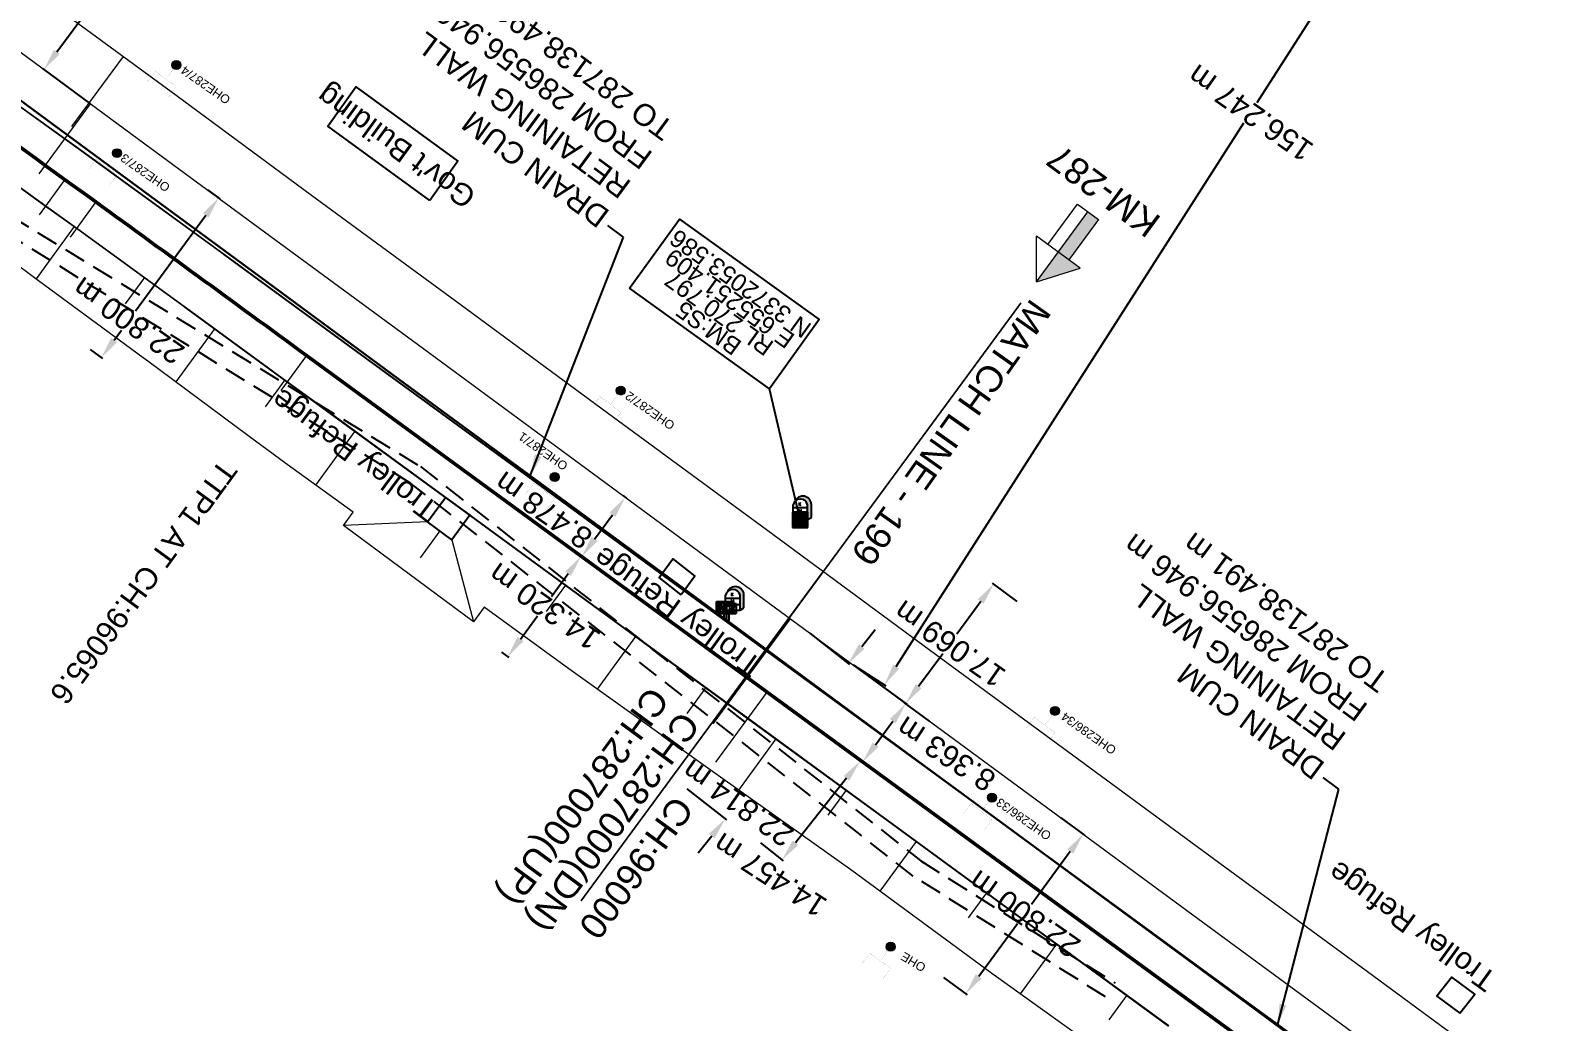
# Model space of a CAD drawing. Header units: metres. Extents: x 644418 to 1306172, y 3366650 to 6747308.
# Drawn here: x 655162.8 to 655336.9, y 3371995.8 to 3372109.9 of the extents above; entities that cross this region are included whole.
import ezdxf
from ezdxf.enums import TextEntityAlignment as Align

# ---------------------------------------------------------------- set-up
doc = ezdxf.new("R2010")
doc.units = ezdxf.units.M
doc.header["$MEASUREMENT"] = 0
for name, pattern in [('CENTER', [2, 1.25, -0.25, 0.25, -0.25]), ('DASHED', [0.75, 0.5, -0.25]), ('PHANTOM2', [1.25, 0.625, -0.125, 0.125, -0.125, 0.125, -0.125])]:
    doc.linetypes.add(name, pattern=pattern)
doc.layers.get('Defpoints').update_dxf_attribs({"lineweight": 0})
for name, color, linetype in [('Bench_Mark', 7, 'Continuous'), ('C-ROAD-CNTR-N', 92, 'Continuous'), ('CART_TRACK', 34, 'Continuous'), ('DFCC Boundary', 6, 'CENTER'), ('Dimension', 10, 'Continuous'), ('GOVT_BUILDING', 251, 'Continuous'), ('KILOMETER_STONE', 251, 'Continuous'), ('MATCH LINE', 7, 'Continuous'), ('NAME_BOARD', 251, 'Continuous'), ('PROPOSED DFCC FORMATION LINE', 187, 'Continuous'), ('PROPOSED FORMATION LINE - Connecting line', 187, 'Continuous'), ('Side Details', 251, 'Continuous'), ('STYLEREMARK', 251, 'Continuous'), ('Trolley Refuse', 10, 'Continuous'), ('TROLLEY_STAND', 7, 'Continuous')]:
    doc.layers.add(name, color=color, linetype=linetype)
for name, color, linetype, lineweight in [('BOUNDARY DIMENTION', 10, 'Continuous', 0), ('Existing Chainage', 7, 'Continuous', 0), ('Existing IR Track', 143, 'Continuous', 0), ('Existing Railway Boundary', 7, 'CENTER', 0), ('KM STONE', 7, 'Continuous', 0), ('OHE MAST', 8, 'Continuous', 0), ('OHE MAST TEXT', 8, 'Continuous', 0), ('Prop TPTC Connecting line', 10, 'Continuous', 0), ('PROP-DFC Connecting line', 1, 'Continuous', 0), ('Proposed Chainages Connecting line', 10, 'Continuous', 0), ('PROPOSED DFCC TOE LINE - Connecting line', 239, 'Continuous', 0), ('PROPOSED DFCC TOE SLOPES - Connecting line', 239, 'Continuous', 0), ('PROPOSED DRAIN CUM RETAINING WALL', 144, 'Continuous', 30)]:
    doc.layers.add(name, color=color, linetype=linetype, lineweight=lineweight)
doc.styles.add('NB', font='swissbo.ttf', dxfattribs={"height": 1.5})
doc.styles.add('notes', font='romans.shx', dxfattribs={"height": 2})
doc.styles.get("Standard").update_dxf_attribs({"font": 'arial.ttf'})
doc.styles.add('Style-Arial', font='arial.ttf')
doc.dimstyles.new('DIM', dxfattribs={"dimtxt": 2.5, "dimasz": 2.5, "dimexe": 0.18, "dimexo": 0.0625, "dimgap": 0.09, "dimtad": 0, "dimtih": 1, "dimtoh": 1, "dimdec": 3, "dimzin": 0, "dimdsep": 46, "dimtxsty": 'Standard', "dimcen": 0.09, "dimadec": 0, "dimazin": 0, "dimtfac": 1, "dimtdec": 3, "dimtofl": 0, "dimtmove": 0, "dimatfit": 3, "dimfxl": 1, "dimtolj": 1, "dimtzin": 0, "dimarcsym": 0})
doc.dimstyles.new('ISO-25', dxfattribs={"dimtxt": 2.5, "dimasz": 2.5, "dimexe": 1.25, "dimexo": 0.625, "dimtad": 1, "dimtxsty": 'Standard', "dimcen": 2.5, "dimadec": 0, "dimazin": 0, "dimtfac": 1, "dimtmove": 0, "dimatfit": 3, "dimfxl": 1, "dimarcsym": 0})

# ---------------------------------------------------------------- blocks, each defined once
blk = doc.blocks.new('KMS')
blk.add_hatch(color=256).paths.add_polyline_path([(0.84, 1.71), (0.84, 0), (1.28, 0.25), (1.28, 1.71, 0.82134), (-0.65, 2.08, -0.601821)])
for points in [[(-0.84, 0), (-0.84, 1.71)], [(-0.84, 1.38), (0.84, 1.38)], [(-0.84, 0.64), (0.84, 0.64)], [(-0.84, 0), (0.84, 0)], [(0.84, 0), (0.84, 1.71)], [(0.84, 0), (1.28, 0.25)], [(1.28, 0.25), (1.28, 1.71)]]:
    blk.add_lwpolyline(points)
for centre, radius, start, end in [((0, 1.5), 0.867, 14.1462, 165.8538), ((0.28, 1.7), 1, 0.4859, 158.6661)]:
    blk.add_arc(centre, radius, start, end)
at = {"style": 'notes'}
for s, p in [('K', (-0.25, 1.58)), ('S', (-0.25, 0.09)), ('M', (-0.25, 0.81))]:
    blk.add_text(s, height=0.391, dxfattribs=at).set_placement(p)
blk = doc.blocks.new('NB')
for p, q in [((-0.98, 0.82), (-0.98, 1.98)), ((-0.98, 1.98), (0.98, 1.98)), ((0.98, 1.98), (0.98, 0.82)), ((-0.98, 0.82), (0.98, 0.82)), ((-0.13, 0.82), (-0.13, 0)), ((-0.13, 0), (0.13, 0)), ((0.13, 0.82), (0.13, 0))]:
    blk.add_line(p, q)
at = {"style": 'NB', "width": 1.025371}
blk.add_text('NB', height=0.988, dxfattribs=at).set_placement((0, 1.4), align=Align.MIDDLE)
blk = doc.blocks.new('BM')
blk.add_hatch(color=256).paths.add_polyline_path([(-0.88, 0.88), (-0.88, -0.88), (0.88, -0.88), (0.88, 0.88)])
for p, q in [((0.88, 0.88), (-0.88, 0.88)), ((-0.88, 0.88), (-0.88, -0.88)), ((0.88, -0.88), (0.88, 0.88)), ((-0.88, -0.88), (0.88, -0.88))]:
    blk.add_line(p, q)
blk = doc.blocks.new('OHE MAST')
h = blk.add_hatch(color=256)
edge = h.paths.add_edge_path()
edge.add_arc((0, 0), 0.514, 0, 360)
at = {"const_width": 0.01, "flags": 128}
for points in [[(1.5, 3.5), (1.5, 2), (-1.5, 2), (-1.5, 3.5)], [(0, 2), (0, 0)]]:
    blk.add_lwpolyline(points, dxfattribs=at)
blk.add_circle((0, 0), 0.514)
blk = doc.blocks.new('KM POST PLAN')
at = {"extrusion": (0, 0, -1)}
h = blk.add_hatch(color=256, dxfattribs=at)
h.paths.add_polyline_path([(0, -20), (0, -8.47), (3, -8.47), (3, -20)])
h.paths.add_polyline_path([(0, -8.47), (0, 0), (6.25, -8.47), (3, -8.47)], flags=16)
at = {"flags": 128}
for points in [[(0, 0), (-6.25, -8.47), (6.25, -8.47)], [(0, 0), (0, -20)], [(0, 0), (6.25, -8.47)], [(3, -8.47), (3, -20), (-3, -20), (-3, -8.47)]]:
    blk.add_lwpolyline(points, dxfattribs=at)
at = {"style": 'Style-Arial'}
blk.add_attdef('KM-POST', text='', height=6, dxfattribs=at).set_placement((0, -26, -263.95), align=Align.MIDDLE_CENTER)
blk = doc.blocks.new('*D1752')
at = {"layer": 'Defpoints', "color": 0, "transparency": 16777216}
for p in [(655258.12, 3372036.45), (655263.56, 3372032.45), (655253.16, 3372029.71)]:
    blk.add_point(p, dxfattribs=at)
at = {"layer": 'Dimension', "color": 0, "lineweight": -2, "transparency": 16777216}
for p, q in [((655258.17, 3372036.41), (655263.71, 3372032.34)), ((655260.09, 3372027.72), (655262.08, 3372030.43)), ((655253.21, 3372029.68), (655258.75, 3372025.6))]:
    blk.add_line(p, q, dxfattribs=at)
at = {"layer": 'Dimension', "color": 0, "transparency": 16777216}
for points in [[(655261.74, 3372030.68), (655262.41, 3372030.19), (655263.56, 3372032.45)], [(655259.75, 3372027.97), (655260.42, 3372027.48), (655258.6, 3372025.71)]]:
    blk.add_solid(points, dxfattribs=at)
at = {"layer": 'Dimension', "color": 0, "lineweight": 0, "transparency": 16777216, "insert": (655268.19, 3372026.65), "char_height": 2.5, "attachment_point": 5, "rotation": 147}
blk.add_mtext('\\A1;8.363 m', dxfattribs=at)
blk = doc.blocks.new('*D1845')
at = {"layer": 'Defpoints', "color": 0, "linetype": 'Continuous', "ltscale": 0.5, "transparency": 16777216}
for p in [(655252.52, 3372225.17), (655257.89, 3372221.22), (655169.76, 3372101.46)]:
    blk.add_point(p, dxfattribs=at)
at = {"layer": 'DFCC Boundary', "color": 0, "linetype": 'Continuous', "lineweight": -2, "ltscale": 0.5, "transparency": 16777216}
for p, q in [((655257.84, 3372221.26), (655252.38, 3372225.27)), ((655251.04, 3372223.15), (655224.74, 3372187.41)), ((655165.88, 3372107.42), (655223.12, 3372185.21)), ((655169.71, 3372101.5), (655164.26, 3372105.52))]:
    blk.add_line(p, q, dxfattribs=at)
at = {"layer": 'DFCC Boundary', "color": 0, "linetype": 'Continuous', "ltscale": 0.5, "transparency": 16777216}
for points in [[(655250.71, 3372223.4), (655251.38, 3372222.91), (655252.52, 3372225.17)], [(655165.55, 3372107.67), (655166.22, 3372107.18), (655164.4, 3372105.41)]]:
    blk.add_solid(points, dxfattribs=at)
at = {"layer": 'DFCC Boundary', "color": 0, "linetype": 'Continuous', "ltscale": 0.5, "transparency": 16777216, "insert": (655222.06, 3372187.62), "char_height": 2.5, "attachment_point": 5, "rotation": 145}
blk.add_mtext('\\A1;148.687 m', dxfattribs=at)
blk = doc.blocks.new('*D1849')
at = {"layer": 'BOUNDARY DIMENTION', "color": 0, "lineweight": -2, "transparency": 16777216}
for p, q in [((655225.48, 3372049.94), (655226.35, 3372049.3)), ((655224.73, 3372047.39), (655222.79, 3372044.73)), ((655219.23, 3372039.87), (655221.17, 3372042.53)), ((655217.03, 3372038.38), (655217.9, 3372037.74))]:
    blk.add_line(p, q, dxfattribs=at)
at = {"layer": 'BOUNDARY DIMENTION', "color": 0, "transparency": 16777216}
for points in [[(655224.39, 3372047.64), (655225.06, 3372047.15), (655226.2, 3372049.41)], [(655218.89, 3372040.11), (655219.57, 3372039.62), (655217.76, 3372037.85)]]:
    blk.add_solid(points, dxfattribs=at)
at = {"layer": 'Defpoints', "color": 0, "transparency": 16777216}
for p in [(655225.43, 3372049.98), (655226.2, 3372049.41), (655216.98, 3372038.41)]:
    blk.add_point(p, dxfattribs=at)
at = {"layer": 'BOUNDARY DIMENTION', "color": 0, "transparency": 16777216, "insert": (655221.98, 3372043.63), "char_height": 2.5, "attachment_point": 5, "rotation": 145}
blk.add_mtext('\\A1;14.320 m', dxfattribs=at)
blk = doc.blocks.new('*D1853')
at = {"layer": 'BOUNDARY DIMENTION', "color": 0, "lineweight": -2, "transparency": 16777216}
for p, q in [((655231.02, 3372056.39), (655231.44, 3372056.08)), ((655227.75, 3372051.38), (655229.81, 3372054.18)), ((655225.99, 3372049.57), (655226.41, 3372049.26))]:
    blk.add_line(p, q, dxfattribs=at)
at = {"layer": 'BOUNDARY DIMENTION', "color": 0, "transparency": 16777216}
for points in [[(655229.48, 3372054.42), (655230.15, 3372053.93), (655231.29, 3372056.19)], [(655227.41, 3372051.62), (655228.09, 3372051.13), (655226.27, 3372049.36)]]:
    blk.add_solid(points, dxfattribs=at)
at = {"layer": 'Defpoints', "color": 0, "transparency": 16777216}
for p in [(655230.97, 3372056.43), (655231.29, 3372056.19), (655225.94, 3372049.6)]:
    blk.add_point(p, dxfattribs=at)
at = {"layer": 'BOUNDARY DIMENTION', "color": 0, "transparency": 16777216, "insert": (655221.87, 3372054.69), "char_height": 2.5, "attachment_point": 5, "rotation": 145}
blk.add_mtext('\\A1;8.478 m', dxfattribs=at)
blk = doc.blocks.new('*D1879')
at = {"layer": 'Defpoints', "color": 0, "linetype": 'Continuous', "ltscale": 0.5, "transparency": 16777216}
for p in [(655341.69, 3372168.53), (655345.33, 3372166.21), (655257.48, 3372036.92)]:
    blk.add_point(p, dxfattribs=at)
at = {"layer": 'DFCC Boundary', "color": 0, "linetype": 'Continuous', "lineweight": -2, "ltscale": 0.5, "transparency": 16777216}
for p, q in [((655341.74, 3372168.5), (655345.48, 3372166.11)), ((655343.98, 3372164.1), (655303.96, 3372101.55)), ((655262.46, 3372036.7), (655302.48, 3372099.25)), ((655257.53, 3372036.89), (655261.27, 3372034.5))]:
    blk.add_line(p, q, dxfattribs=at)
at = {"layer": 'DFCC Boundary', "color": 0, "linetype": 'Continuous', "ltscale": 0.5, "transparency": 16777216}
for points in [[(655343.63, 3372164.32), (655344.33, 3372163.88), (655345.33, 3372166.21)], [(655262.11, 3372036.93), (655262.81, 3372036.48), (655261.11, 3372034.6)]]:
    blk.add_solid(points, dxfattribs=at)
at = {"layer": 'DFCC Boundary', "color": 0, "linetype": 'Continuous', "ltscale": 0.5, "transparency": 16777216, "insert": (655303.22, 3372100.4), "char_height": 2.5, "attachment_point": 5, "rotation": 145}
blk.add_mtext('\\A1;156.247 m', dxfattribs=at)
blk = doc.blocks.new('*D1936')
at = {"layer": 'Defpoints', "color": 0, "linetype": 'ByBlock', "ltscale": 0.5, "transparency": 16777216}
for p in [(655273.67, 3372046.2), (655276.45, 3372044.16), (655266.34, 3372030.4)]:
    blk.add_point(p, dxfattribs=at)
at = {"layer": 'Existing Railway Boundary', "color": 0, "linetype": 'ByBlock', "lineweight": -2, "ltscale": 0.5, "transparency": 16777216}
for p, q in [((655276.4, 3372044.19), (655273.53, 3372046.31)), ((655272.19, 3372044.19), (655269.43, 3372040.42)), ((655265.04, 3372034.46), (655267.81, 3372038.22)), ((655266.29, 3372030.44), (655263.42, 3372032.55))]:
    blk.add_line(p, q, dxfattribs=at)
at = {"layer": 'Existing Railway Boundary', "color": 0, "linetype": 'ByBlock', "ltscale": 0.5, "transparency": 16777216}
for points in [[(655271.85, 3372044.43), (655272.53, 3372043.94), (655273.67, 3372046.2)], [(655264.71, 3372034.71), (655265.38, 3372034.21), (655263.56, 3372032.45)]]:
    blk.add_solid(points, dxfattribs=at)
at = {"layer": 'Existing Railway Boundary', "color": 0, "linetype": 'ByBlock', "ltscale": 0.5, "transparency": 16777216, "insert": (655268.62, 3372039.32), "char_height": 2.5, "attachment_point": 5, "rotation": 145}
blk.add_mtext('\\A1;17.069 m', dxfattribs=at)
blk = doc.blocks.new('*D1947')
at = {"layer": 'Defpoints', "color": 0, "linetype": 'ByBlock', "ltscale": 0.5, "transparency": 16777216}
for p in [(655252.49, 3372040.59), (655238.34, 3372022.7), (655242.79, 3372019.17)]:
    blk.add_point(p, dxfattribs=at)
at = {"layer": 'Existing Railway Boundary', "color": 0, "linetype": 'ByBlock', "lineweight": -2, "ltscale": 0.5, "transparency": 16777216}
for p, q in [((655252.54, 3372040.55), (655257.09, 3372036.95)), ((655258.5, 3372039.02), (655260.05, 3372040.99)), ((655238.39, 3372022.66), (655242.93, 3372019.06)), ((655241.24, 3372017.21), (655239.69, 3372015.25))]:
    blk.add_line(p, q, dxfattribs=at)
at = {"layer": 'Existing Railway Boundary', "color": 0, "linetype": 'ByBlock', "ltscale": 0.5, "transparency": 16777216}
for points in [[(655258.17, 3372039.28), (655258.83, 3372038.77), (655256.95, 3372037.06)], [(655240.92, 3372017.47), (655241.57, 3372016.95), (655242.79, 3372019.17)]]:
    blk.add_solid(points, dxfattribs=at)
at = {"layer": 'Existing Railway Boundary', "color": 0, "linetype": 'ByBlock', "ltscale": 0.5, "transparency": 16777216, "insert": (655244.24, 3372021), "char_height": 2.5, "attachment_point": 5, "rotation": 145}
blk.add_mtext('\\A1;22.814 m', dxfattribs=at)
blk = doc.blocks.new('*D1948')
at = {"layer": 'Defpoints', "color": 0, "transparency": 16777216}
for p in [(655255.77, 3372027.81), (655246.8, 3372016.47), (655249.32, 3372014.47)]:
    blk.add_point(p, dxfattribs=at)
at = {"layer": 'Dimension', "color": 0, "lineweight": -2, "transparency": 16777216}
for p, q in [((655255.82, 3372027.77), (655258.43, 3372025.7)), ((655256.74, 3372023.85), (655250.87, 3372016.44)), ((655246.85, 3372016.43), (655249.46, 3372014.36))]:
    blk.add_line(p, q, dxfattribs=at)
at = {"layer": 'Dimension', "color": 0, "transparency": 16777216}
for points in [[(655256.42, 3372024.11), (655257.07, 3372023.59), (655258.29, 3372025.81)], [(655250.55, 3372016.69), (655251.2, 3372016.18), (655249.32, 3372014.47)]]:
    blk.add_solid(points, dxfattribs=at)
at = {"layer": 'Dimension', "color": 0, "lineweight": 0, "transparency": 16777216, "insert": (655247.94, 3372012.73), "char_height": 2.5, "attachment_point": 5, "rotation": 147}
blk.add_mtext('\\A1;14.457 m', dxfattribs=at)
blk = doc.blocks.new('*D1949')
at = {"layer": 'Defpoints', "color": 0, "linetype": 'ByBlock', "ltscale": 0.5, "transparency": 16777216}
for p in [(655281.37, 3372019.36), (655267.87, 3372000.99), (655270.48, 3371999.07)]:
    blk.add_point(p, dxfattribs=at)
at = {"layer": 'Existing Railway Boundary', "color": 0, "linetype": 'ByBlock', "lineweight": -2, "ltscale": 0.5, "transparency": 16777216}
for p, q in [((655281.42, 3372019.32), (655284.13, 3372017.33)), ((655282.5, 3372015.42), (655278.04, 3372009.35)), ((655271.96, 3372001.08), (655276.42, 3372007.15)), ((655267.92, 3372000.95), (655270.62, 3371998.96))]:
    blk.add_line(p, q, dxfattribs=at)
at = {"layer": 'Existing Railway Boundary', "color": 0, "linetype": 'ByBlock', "ltscale": 0.5, "transparency": 16777216}
for points in [[(655282.16, 3372015.67), (655282.84, 3372015.18), (655283.98, 3372017.44)], [(655271.62, 3372001.33), (655272.29, 3372000.83), (655270.48, 3371999.07)]]:
    blk.add_solid(points, dxfattribs=at)
at = {"layer": 'Existing Railway Boundary', "color": 0, "linetype": 'ByBlock', "ltscale": 0.5, "transparency": 16777216, "insert": (655277.23, 3372008.25), "char_height": 2.5, "attachment_point": 5, "rotation": 145}
blk.add_mtext('\\A1;22.800 m', dxfattribs=at)
blk = doc.blocks.new('*D1952')
at = {"layer": 'Defpoints', "color": 0, "linetype": 'ByBlock', "ltscale": 0.5, "transparency": 16777216}
for p in [(655183.15, 3372091.61), (655184.49, 3372090.63), (655169.65, 3372073.24)]:
    blk.add_point(p, dxfattribs=at)
at = {"layer": 'Existing Railway Boundary', "color": 0, "linetype": 'ByBlock', "lineweight": -2, "ltscale": 0.5, "transparency": 16777216}
for p, q in [((655183.2, 3372091.57), (655184.64, 3372090.52)), ((655183.01, 3372088.61), (655174.93, 3372077.61)), ((655172.47, 3372074.27), (655173.31, 3372075.4)), ((655169.7, 3372073.2), (655171.14, 3372072.15))]:
    blk.add_line(p, q, dxfattribs=at)
at = {"layer": 'Existing Railway Boundary', "color": 0, "linetype": 'ByBlock', "ltscale": 0.5, "transparency": 16777216}
for points in [[(655182.68, 3372088.86), (655183.35, 3372088.37), (655184.49, 3372090.63)], [(655172.14, 3372074.51), (655172.81, 3372074.02), (655170.99, 3372072.25)]]:
    blk.add_solid(points, dxfattribs=at)
at = {"layer": 'Existing Railway Boundary', "color": 0, "linetype": 'ByBlock', "ltscale": 0.5, "transparency": 16777216, "insert": (655174.12, 3372076.51), "char_height": 2.5, "attachment_point": 5, "rotation": 145}
blk.add_mtext('\\A1;22.800 m', dxfattribs=at)

msp = doc.modelspace()

# ---------------------------------------------------------------- linework, layer by layer
at = {"layer": 'C-ROAD-CNTR-N', "color": 4, "linetype": 'Continuous', "lineweight": 50, "flags": 128}
msp.add_lwpolyline([(655170.3519, 3372090.1712, 0.00341923), (655125.8397, 3372121.9756)], format="xyb", dxfattribs=at)
for points in [[(655194.5973, 3372072.5032), (655193.8159, 3372073.0741), (655193.0345, 3372073.645), (655192.2531, 3372074.2159), (655191.4717, 3372074.7868), (655190.6903, 3372075.3577), (655189.9088, 3372075.9285), (655189.1273, 3372076.4993), (655188.3458, 3372077.07), (655187.5642, 3372077.6407), (655186.7826, 3372078.2113), (655186.001, 3372078.7819), (655185.2193, 3372079.3524), (655184.4375, 3372079.9229), (655183.6557, 3372080.4932), (655182.8739, 3372081.0635), (655182.0919, 3372081.6337), (655181.3099, 3372082.2037), (655180.5278, 3372082.7737), (655179.7457, 3372083.3436), (655178.9634, 3372083.9133), (655178.1811, 3372084.483), (655177.3987, 3372085.0525), (655176.6161, 3372085.6218), (655175.8335, 3372086.1911), (655175.0508, 3372086.7601), (655174.2679, 3372087.3291), (655173.485, 3372087.8978), (655172.7019, 3372088.4664), (655171.9187, 3372089.0349), (655171.1354, 3372089.6031), (655170.3519, 3372090.1712)], [(655357.5819, 3371953.4222), (655194.5973, 3372072.5032)]]:
    msp.add_lwpolyline(points, dxfattribs=at)
at = {"layer": 'CART_TRACK', "color": 88, "linetype": 'DASHED', "ltscale": 5}
for points in [[(655117.2368, 3372106.504), (655120.468, 3372107.317), (655131.277, 3372109.745), (655154.066, 3372092.512), (655207.708, 3372059.73), (655265.285, 3372014.364), (655287.671, 3372000.298)], [(655286.565, 3371998.699), (655264.433, 3372012.598), (655206.625, 3372057.788), (655152.914, 3372090.99), (655130.424, 3372107.665), (655121.074, 3372105.431), (655114.43, 3372103.783), (655113.5195, 3372103.6162)]]:
    msp.add_lwpolyline(points, dxfattribs=at)
at = {"layer": 'Existing Chainage', "color": 0, "linetype": 'Continuous', "lineweight": 13, "flags": 128}
for points in [[(655167.6033, 3372098.8523), (655173.5318, 3372106.9055)], [(655163.8369, 3372093.4082), (655169.7635, 3372101.4627)], [(655245.1764, 3372035.5578), (655254.0733, 3372047.6344)], [(655241.4188, 3372030.1158), (655250.3092, 3372042.1972)]]:
    msp.add_lwpolyline(points, dxfattribs=at)
at = {"layer": 'Existing IR Track', "flags": 128}
for points in [[(655020.4332, 3372219.3339), (655036.6726, 3372207.4204), (655053.8511, 3372194.8031), (655070.1688, 3372182.8179), (655085.4084, 3372171.6395), (655099.824, 3372161.0656), (655116.1762, 3372149.0595), (655131.6256, 3372137.7163), (655147.937, 3372125.7284), (655163.4382, 3372114.3359), (655179.6014, 3372102.4372), (655195.1917, 3372090.9604), (655212.27, 3372078.4055), (655228.6384, 3372066.3724), (655247.5246, 3372052.4589), (655265.6867, 3372039.0789), (655283.4914, 3372026.004), (655300.2687, 3372013.6835), (655315.9563, 3372002.1593), (655330.665, 3371991.3542)], [(655016.1039, 3372214.2844), (655032.6442, 3372202.1544), (655049.5138, 3372189.7456), (655066.2743, 3372177.417), (655081.0649, 3372166.5736), (655095.6854, 3372155.8549), (655111.8327, 3372143.9933), (655127.7949, 3372132.2678), (655143.605, 3372120.6726), (655159.2947, 3372109.1658), (655175.2846, 3372097.4001), (655191.0909, 3372085.7695), (655207.9498, 3372073.3659), (655224.707, 3372061.0372), (655243.2081, 3372047.4228), (655261.7809, 3372033.7555), (655279.1759, 3372020.9691), (655296.4394, 3372008.2792), (655311.6182, 3371997.0987), (655326.4251, 3371986.1922)]]:
    msp.add_lwpolyline(points, dxfattribs=at)
at = {"layer": 'GOVT_BUILDING', "linetype": 'Continuous'}
msp.add_polyline3d([(655208.805, 3372090.327, 270.107), (655197.054, 3372098.891, 270.114), (655200.274, 3372103.405, 271.284), (655212.025, 3372094.841, 271.284)], close=True, dxfattribs=at)
at = {"layer": 'MATCH LINE', "linetype": 'PHANTOM2', "ltscale": 15, "const_width": 0.2}
msp.add_lwpolyline([(655276.8277, 3372078.5563), (655226.1922, 3372009.7457)], dxfattribs=at)
at = {"layer": 'Prop TPTC Connecting line', "lineweight": 0, "flags": 128}
for points in [[(655170.3517, 3372090.1713), (655167.4171, 3372086.1231)], [(655194.5971, 3372072.5034), (655191.6474, 3372068.4662)]]:
    msp.add_lwpolyline(points, dxfattribs=at)
at = {"layer": 'PROP-DFC Connecting line', "color": 12, "linetype": 'Continuous', "lineweight": 0, "flags": 128}
msp.add_lwpolyline([(655357.5825, 3371953.4217), (655194.5971, 3372072.5034), (655191.5691, 3372074.7156), (655188.5409, 3372076.9275), (655185.5122, 3372079.1386), (655182.4827, 3372081.3487), (655179.4522, 3372083.5574), (655176.4203, 3372085.7643), (655173.3869, 3372087.969), (655170.3517, 3372090.1713, 0.0034192), (655125.8399, 3372121.9755), (655122.7729, 3372124.1333), (655119.7041, 3372126.2886), (655116.6339, 3372128.4418), (655113.5624, 3372130.5931), (655110.4898, 3372132.743), (655107.4166, 3372134.8918), (655104.3428, 3372137.0398), (655101.2687, 3372139.1876), (655010.5773, 3372202.5479)], format="xyb", dxfattribs=at)
at = {"layer": 'Proposed Chainages Connecting line', "lineweight": 0, "flags": 128}
for points in [[(655163.8885, 3372088.678), (655166.8186, 3372092.7295)], [(655241.6969, 3372025.7063), (655247.5963, 3372033.7807)]]:
    msp.add_lwpolyline(points, dxfattribs=at)
at = {"layer": 'PROPOSED DFCC FORMATION LINE', "lineweight": 0, "flags": 128}
msp.add_lwpolyline([(655314.4042, 3371989.6133), (655298.2553, 3372001.4121), (655282.1064, 3372013.211), (655265.9575, 3372025.0098), (655249.8086, 3372036.8086), (655233.6597, 3372048.6075), (655217.5108, 3372060.4063), (655201.3618, 3372072.2052), (655196.8094, 3372075.5313), (655185.2079, 3372084.0026), (655184.6921, 3372084.3787), (655172.5526, 3372093.2075), (655169.0162, 3372095.7681), (655161.4551, 3372101.2231)], dxfattribs=at)
at = {"layer": 'PROPOSED DFCC TOE LINE - Connecting line', "lineweight": 0}
msp.add_lwpolyline([(655307.5301, 3371976.4373), (655305.8525, 3371977.9086), (655289.7316, 3371989.7459), (655273.4794, 3372001.4033), (655257.3604, 3372013.2431), (655241.0457, 3372024.815), (655224.7871, 3372036.4638), (655215.067, 3372043.551), (655213.8183, 3372041.8419), (655198.8538, 3372052.9471), (655199.9739, 3372054.4802), (655192.3986, 3372059.9373), (655187.8676, 3372063.2927), (655176.338, 3372071.8406), (655175.8257, 3372072.2194), (655163.779, 3372081.1042), (655160.2728, 3372083.6786), (655152.7808, 3372089.1702), (655147.0634, 3372093.0634)], dxfattribs=at)
at = {"layer": 'PROPOSED DFCC TOE SLOPES - Connecting line', "linetype": 'Continuous', "lineweight": 0, "flags": 128}
for points in [[(655167.87, 3372087.3384), (655163.4999, 3372081.3092)], [(655175.9518, 3372081.4616), (655173.7411, 3372078.4245)], [(655184.0312, 3372075.5752), (655179.5632, 3372069.4495)], [(655192.1053, 3372069.6796), (655189.8478, 3372066.5889)], [(655200.1794, 3372063.7806), (655195.6566, 3372057.5903)], [(655208.521, 3372053.3513), (655198.8538, 3372052.9471)], [(655209.934, 3372052.3189), (655207.6765, 3372049.2282)], [(655211.347, 3372051.2865), (655213.8183, 3372041.8419)], [(655224.4027, 3372046.0823), (655222.177, 3372043.036)], [(655232.4772, 3372040.1829), (655228.0512, 3372034.1252)], [(655240.5516, 3372034.2835), (655238.3661, 3372031.2921)], [(655248.6261, 3372028.3841), (655244.321, 3372022.4918)], [(655256.7005, 3372022.4846), (655254.5895, 3372019.5952)], [(655264.775, 3372016.5852), (655260.5964, 3372010.8661)], [(655272.8494, 3372010.6858), (655270.7527, 3372007.816)], [(655280.9239, 3372004.7864), (655276.7422, 3371999.0629)], [(655288.9983, 3371998.887), (655286.9333, 3371996.0606)]]:
    msp.add_lwpolyline(points, dxfattribs=at)
at = {"layer": 'PROPOSED DRAIN CUM RETAINING WALL', "flags": 128}
msp.add_lwpolyline([(655136.076, 3372120.6139), (655140.9438, 3372117.0439), (655156.6306, 3372105.5392), (655172.6176, 3372093.7756), (655188.4239, 3372082.145), (655205.283, 3372069.7412), (655222.0402, 3372057.4125), (655240.541, 3372043.7983), (655259.1138, 3372030.1311), (655276.5107, 3372017.3432), (655293.7742, 3372004.6534), (655308.9494, 3371993.4755), (655323.7601, 3371982.5662), (655341.2381, 3371969.749), (655358.3847, 3371957.1749), (655374.7811, 3371945.2683), (655392.7468, 3371932.3494), (655413.1677, 3371917.8451), (655433.4483, 3371903.6679)], dxfattribs=at)
at = {"layer": 'PROPOSED FORMATION LINE - Connecting line', "lineweight": 0, "flags": 128}
for points in [[(655314.4337, 3371989.6536), (655298.2848, 3372001.4525), (655282.1359, 3372013.2513), (655265.987, 3372025.0502), (655249.8381, 3372036.849), (655233.6892, 3372048.6479), (655217.5403, 3372060.4467), (655201.3913, 3372072.2456), (655196.8389, 3372075.5717), (655185.2374, 3372084.043), (655184.7216, 3372084.4191), (655172.5819, 3372093.248), (655169.0455, 3372095.8086), (655161.4843, 3372101.2637)], [(655293.8012, 3371995.3159), (655277.6523, 3372007.1147), (655261.5034, 3372018.9136), (655245.3545, 3372030.7124), (655229.2056, 3372042.5113), (655213.0567, 3372054.3101), (655196.9078, 3372066.109), (655192.3554, 3372069.4351), (655180.7591, 3372077.9026), (655180.2438, 3372078.2783), (655168.1214, 3372087.0947), (655164.5917, 3372089.6504), (655157.0449, 3372095.0951)], [(655293.8307, 3371995.3563), (655277.6818, 3372007.1551), (655261.5329, 3372018.954), (655245.384, 3372030.7528), (655229.2351, 3372042.5516), (655213.0862, 3372054.3505), (655196.9373, 3372066.1493), (655192.3849, 3372069.4755), (655180.7885, 3372077.943), (655180.2733, 3372078.3187), (655168.1508, 3372087.1351), (655164.621, 3372089.6909), (655157.0741, 3372095.1357)]]:
    msp.add_lwpolyline(points, dxfattribs=at)
at = {"layer": 'STYLEREMARK'}
msp.add_line((655251.409, 3372053.586), (655247.8746, 3372068.6763), dxfattribs=at)
at = {"layer": 'STYLEREMARK', "linetype": 'Continuous'}
msp.add_lwpolyline([(655231.7925, 3372080.2264), (655237.5093, 3372088.1862), (655253.5914, 3372076.6361), (655247.8746, 3372068.6763)], close=True, dxfattribs=at)
at = {"layer": 'Trolley Refuse'}
msp.add_lwpolyline([(655210.5857, 3372056.1774), (655213.4118, 3372054.1126), (655211.347, 3372051.2865), (655208.521, 3372053.3513)], close=True, dxfattribs=at)
at = {"layer": 'TROLLEY_STAND', "linetype": 'Continuous'}
for points in [[(655237.724, 3372044.942, 270.666), (655235.189, 3372046.954, 270.707), (655236.752, 3372049.114, 270.553), (655239.2872, 3372047.1018, 270.553)], [(655327.318, 3371996.846, 270.371), (655329.042, 3371999.014, 270.295), (655326.396, 3372000.975, 270.309), (655324.6714, 3371998.8062, 270.309)]]:
    msp.add_polyline3d(points, close=True, dxfattribs=at)

# ---------------------------------------------------------------- block references
at = {"layer": 'Bench_Mark'}
msp.add_blockref('BM', (655251.409, 3372053.586, 271.01), dxfattribs=at)
at = {"layer": 'KILOMETER_STONE', "linetype": 'Continuous'}
for p in [(655251.434, 3372053.611, 270.971), (655243.665, 3372043.21, 271)]:
    msp.add_blockref('KMS', p, dxfattribs=at)
at = {"layer": 'KM STONE'}
ref = msp.add_blockref('KM POST PLAN', (655278.6058, 3372080.9726), dxfattribs=dict(at, xscale=0.5, yscale=0.5, zscale=0.5, rotation=143.6518379226415))
ref.add_attrib('KM-POST', 'KM-287', dxfattribs={"layer": '0', "height": 3, "rotation": 143.651838, "style": 'Style-Arial'}).set_placement((655286.3108, 3372091.4432), align=Align.MIDDLE_CENTER)
at = {"layer": 'NAME_BOARD', "linetype": 'Continuous'}
for p in [(655242.771, 3372042.23, 269.972), (655243.076, 3372041.985, 270.021)]:
    msp.add_blockref('NB', p, dxfattribs=at)
at = {"layer": 'OHE MAST', "color": 2, "rotation": 143.3908318566117}
for p in [(655179.621, 3372105.916), (655172.805, 3372095.776), (655230.769, 3372068.465), (655223.175, 3372058.514), (655280.744, 3372031.61), (655273.479, 3372021.637), (655261.822, 3372004.471)]:
    msp.add_blockref('OHE MAST', p, dxfattribs=at)

# ---------------------------------------------------------------- texts
at = {"layer": 'Existing Chainage', "color": 0, "lineweight": 0, "insert": (655217.267, 3372009.9815), "char_height": 3, "attachment_point": 6, "rotation": 233.651921, "line_spacing_factor": 0.6, "style": 'Style-Arial'}
msp.add_mtext('CH:287000(UP)', dxfattribs=at)
at = {"layer": 'Existing Chainage', "color": 0, "linetype": 'Continuous', "lineweight": 0, "insert": (655220.6528, 3372006.964), "char_height": 3, "attachment_point": 6, "rotation": 233.620803, "line_spacing_factor": 0.6, "style": 'Style-Arial'}
msp.add_mtext('CH:287000(DN)', dxfattribs=at)
at = {"layer": 'MATCH LINE', "linetype": 'Continuous'}
msp.add_text('MATCH LINE - 199', height=3, rotation=234.693137, dxfattribs=at).set_placement((655277.9921, 3372079.1933))
at = {"layer": 'OHE MAST TEXT'}
for s, rotation, p in [('OHE287/4', 145, (655182.9984, 3372103.6027)), ('OHE287/3', 145, (655176.0533, 3372093.518)), ('OHE287/2', 145, (655234.133, 3372066.1471)), ('OHE287/1', 145, (655221.8205, 3372061.4778)), ('OHE286/34', 145, (655284.6162, 3372029.0161)), ('OHE286/33', 145, (655277.1319, 3372019.1527)), ('OHE', 149, (655264.4331, 3372002.7173))]:
    msp.add_text(s, height=1, rotation=rotation, dxfattribs=at).set_placement(p, align=Align.MIDDLE_CENTER)
at = {"layer": 'Prop TPTC Connecting line', "lineweight": 0, "insert": (655185.748, 3372059.975), "char_height": 2.5, "attachment_point": 4, "rotation": 233.847094, "line_spacing_factor": 0.6, "style": 'Style-Arial'}
msp.add_mtext('TTP1 AT CH:96065.6', dxfattribs=at)
at = {"layer": 'Proposed Chainages Connecting line', "lineweight": 0, "insert": (655238.113, 3372021.184), "char_height": 3, "attachment_point": 4, "rotation": 233.847094, "line_spacing_factor": 0.6, "style": 'Style-Arial'}
msp.add_mtext('CH:96000', dxfattribs=at)
at = {"layer": 'PROPOSED DRAIN CUM RETAINING WALL', "char_height": 2.5, "attachment_point": 1, "rotation": 143.617073, "style": 'Style-Arial'}
for insert, width in [((655228.1609, 3372087.0307), 38.951409), ((655310.4629, 3372023.5222), 38.947811)]:
    msp.add_mtext('DRAIN CUM RETAINING WALL \\PFROM 286556.946 m TO 287138.491 m', dxfattribs=dict(at, insert=insert, width=width))
at = {"layer": 'Side Details'}
msp.add_text("Gov't Building", height=2.5, rotation=144.100313, dxfattribs=at).set_placement((655204.9014, 3372096.522), align=Align.MIDDLE_CENTER)
for p in [(655247.1692, 3372037.3746), (655331.7468, 3372001.1781)]:
    msp.add_text('Trolley Refuge', height=2.5, rotation=144.100313, dxfattribs=at).set_placement(p)
at = {"layer": 'STYLEREMARK'}
for s, p in [('N 3372053.586', (655244.5294, 3372080.7566)), ('E 655251.409', (655243.3044, 3372079.051)), ('RL 270.797', (655242.0793, 3372077.3453)), ('BM:S5', (655240.8543, 3372075.6396))]:
    msp.add_text(s, height=2, rotation=144.314131, dxfattribs=at).set_placement(p, align=Align.MIDDLE_CENTER)
at = {"layer": 'Trolley Refuse', "style": 'Style-Arial'}
msp.add_text('Trolley Refuge', height=2.5, rotation=143.274022, dxfattribs=at).set_placement((655209.9451, 3372055.2854))

# ---------------------------------------------------------------- dimensions: what is measured, and where the dimension line sits
at = {"layer": 'BOUNDARY DIMENTION'}
dim = msp.add_linear_dim(base=(655231.2931, 3372056.1906), p1=(655225.9418, 3372049.6021), p2=(655230.9668, 3372056.4307), angle=53.651838, dimstyle='DIM', override={"dimtad": 3, "dimpost": ' m', "dimtmove": 2}, dxfattribs=at)
dim.commit()
dim.dimension.update_dxf_attribs({"geometry": '*D1853', "text_midpoint": (655221.8708, 3372054.6886), "dimtype": 129, "text_rotation": 145})
dim = msp.add_aligned_dim(p1=(655216.9822, 3372038.4137), p2=(655225.4299, 3372049.9761), distance=-0.9578, dimstyle='DIM', override={"dimpost": ' m'}, dxfattribs=at)
dim.commit()
dim.dimension.update_dxf_attribs({"geometry": '*D1849', "text_midpoint": (655221.9794, 3372043.6299), "text_rotation": 145})
at = {"layer": 'DFCC Boundary', "linetype": 'Continuous', "ltscale": 0.5}
dim = msp.add_linear_dim(base=(655252.5226, 3372225.1683), p1=(655169.7635, 3372101.4627), p2=(655257.8854, 3372221.2222), angle=53.653481, dimstyle='DIM', override={"dimpost": ' m', "dimtmove": 2}, dxfattribs=at)
dim.commit()
dim.dimension.update_dxf_attribs({"geometry": '*D1845', "text_midpoint": (655222.0609, 3372187.6157), "dimtype": 129, "text_rotation": 145})
dim = msp.add_aligned_dim(p1=(655257.4788, 3372036.9214), p2=(655341.692, 3372168.5317), distance=-4.3158, dimstyle='DIM', override={"dimpost": ' m', "dimtmove": 2}, dxfattribs=at)
dim.commit()
dim.dimension.update_dxf_attribs({"geometry": '*D1879', "text_midpoint": (655303.2207, 3372100.4004), "text_rotation": 145})
at = {"layer": 'Dimension', "color": 10, "lineweight": 0}
for base, p1, p2, angle, picture, middle in [((655263.5605, 3372032.446), (655253.162, 3372029.7143), (655258.1189, 3372036.4503), 53.651678, '*D1752', (655268.1923, 3372026.6452)), ((655249.3235, 3372014.4749), (655255.7698, 3372027.8089), (655246.7995, 3372016.472), 231.647191, '*D1948', (655247.9439, 3372012.7314))]:
    dim = msp.add_linear_dim(base=base, p1=p1, p2=p2, angle=angle, dimstyle='DIM', override={"dimpost": ' m', "dimtmove": 2}, dxfattribs=at)
    dim.commit()
    dim.dimension.update_dxf_attribs({"geometry": picture, "text_midpoint": middle, "dimtype": 129, "text_rotation": 147})
at = {"layer": 'Existing Railway Boundary', "linetype": 'ByBlock', "ltscale": 0.5}
for base, p1, p2, angle, picture, middle in [((655184.4922, 3372090.6266), (655169.6546, 3372073.2356), (655183.1532, 3372091.6102), 53.697763, '*D1952', (655174.1184, 3372076.5054)), ((655242.7931, 3372019.1735), (655252.4945, 3372040.5892), (655238.3384, 3372022.6983), 231.647191, '*D1947', (655244.2387, 3372021.0005))]:
    dim = msp.add_linear_dim(base=base, p1=p1, p2=p2, angle=angle, dimstyle='DIM', override={"dimpost": ' m'}, dxfattribs=at)
    dim.commit()
    dim.dimension.update_dxf_attribs({"geometry": picture, "text_midpoint": middle, "dimtype": 129, "text_rotation": 145})
for p1, p2, distance, picture, middle in [((655266.3412, 3372030.4034), (655276.4506, 3372044.1564), 3.4502, '*D1936', (655268.6159, 3372039.3234)), ((655281.3694, 3372019.3567), (655267.8656, 3372000.9859), 3.2406, '*D1949', (655277.2286, 3372008.252))]:
    dim = msp.add_aligned_dim(p1=p1, p2=p2, distance=distance, dimstyle='DIM', override={"dimpost": ' m'}, dxfattribs=at)
    dim.commit()
    dim.dimension.update_dxf_attribs({"geometry": picture, "text_midpoint": middle, "text_rotation": 145})

# ---------------------------------------------------------------- leaders
at = {"layer": 'PROPOSED DRAIN CUM RETAINING WALL', "linetype": 'Continuous', "lineweight": 0, "ltscale": 5}
for points in [[(655220.3566, 3372058.6511), (655231.0939, 3372086.1175), (655229.2888, 3372087.4475)], [(655306.3328, 3371995.4029), (655313.3959, 3372022.609), (655311.5907, 3372023.939)]]:
    msp.add_leader(points, dimstyle='ISO-25', override={"dimtxt": 3, "dimtad": 0, "dimdec": 3, "dimzin": 2, "dimtdec": 3}, dxfattribs=at)

doc.saveas('drawing.dxf')
